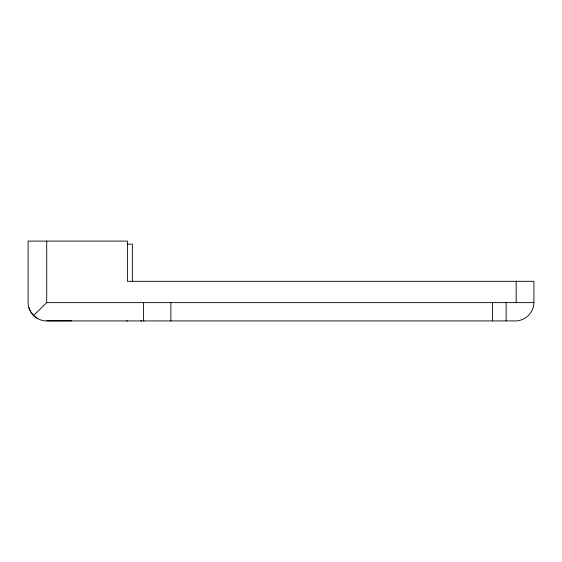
<?xml version="1.0" encoding="UTF-8"?>
<svg xmlns="http://www.w3.org/2000/svg" width="562" height="562" viewBox="0 0 562 562"><rect width="100%" height="100%" fill="white"/><g stroke="black" fill="none" stroke-linecap="round" stroke-linejoin="round"><path stroke-width="0.84" d="M533.9 302.63C533.956 312.542 525.154 321.071 515.284 320.916L46.562 320.916C36.734 321 28.079 312.472 28.1 302.63L28.1 241.084L127.398 241.084L127.398 281.302L533.9 281.302L533.9 302.63L46.716 302.63L33.537 315.577L30.615 311.805L28.753 307.386M126.576 320.909L127.349 320.909M141.561 320.902L140.788 320.902M127.138 244.133L132.365 244.133L132.365 281.302M46.822 320.804L71.606 320.804M144.02 320.909L143.556 320.909L143.556 302.63M170.398 320.909L170.862 320.909L170.862 302.63M33.544 315.584L37.352 318.478M516.169 281.302L516.169 302.63M506.13 302.63L506.13 320.916M492.481 302.63L492.481 320.916M46.716 241.084L46.716 302.63"/></g></svg>
